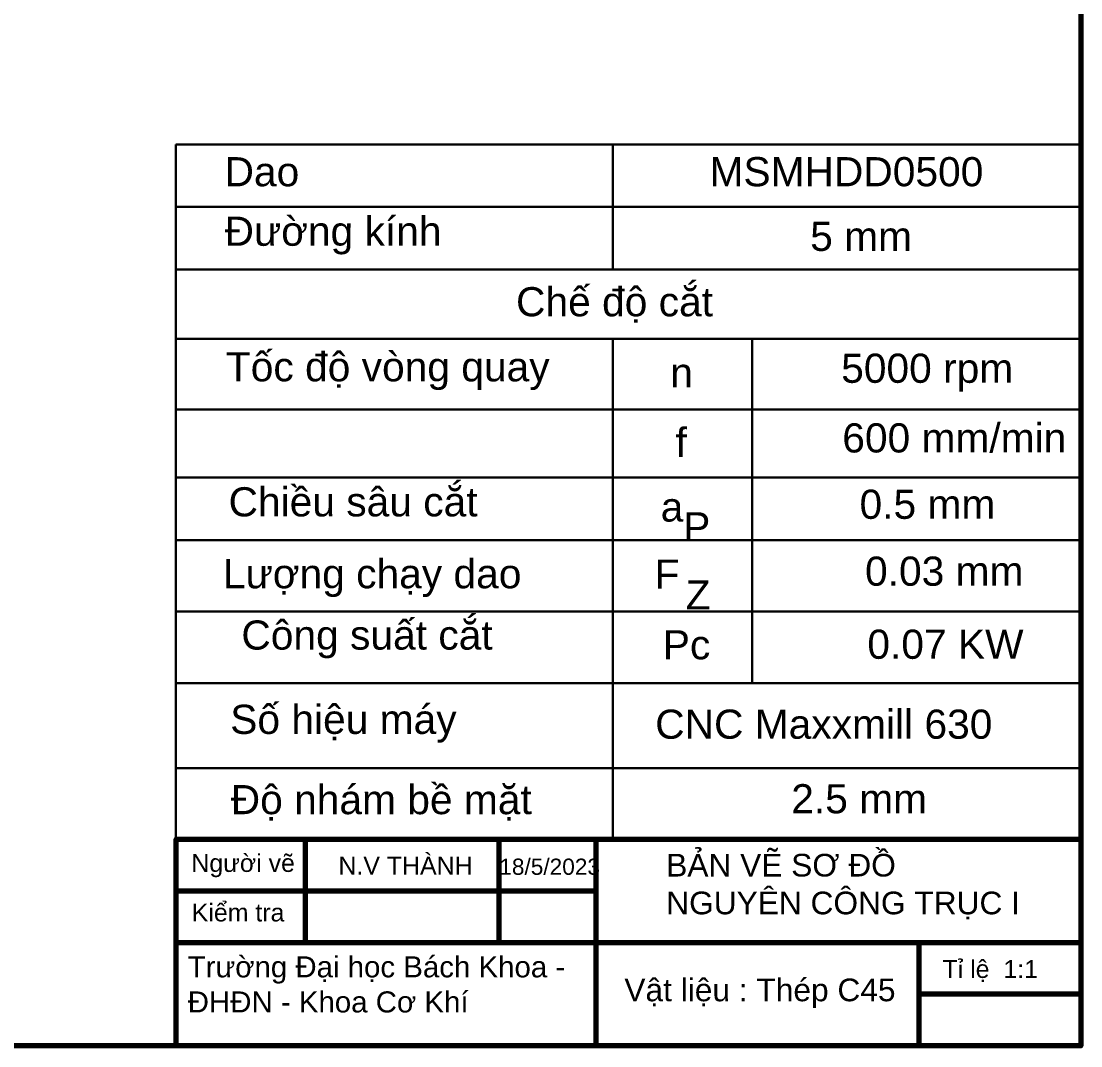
# Model space of a CAD drawing. Header units: inches. Extents: x 12 to 2456, y 1 to 1260.
# Drawn here: x 657.2 to 820.7, y 2.6 to 160.8 of the extents above; entities that cross this region are included whole.
import ezdxf

# ---------------------------------------------------------------- set-up
doc = ezdxf.new("R2010")
doc.units = ezdxf.units.IN
doc.header["$MEASUREMENT"] = 0
doc.layers.add('Duong _dam', color=7, linetype='Continuous', lineweight=30)
doc.layers.add('Khung_ten', color=7, linetype='Continuous', lineweight=30)
doc.styles.add('Annotative', font='arial.ttf')
doc.styles.get("Standard").update_dxf_attribs({"font": 'arial.ttf'})

msp = doc.modelspace()

# ---------------------------------------------------------------- linework, layer by layer
at = {"layer": 'Duong _dam', "color": 0}
for points in [[(681.043, 141.8), (820.741, 141.8)], [(681.043, 141.8), (681.043, 34.569), (820.741, 34.569)], [(748.535, 141.8), (748.535, 122.496)], [(681.043, 132.148), (820.741, 132.148)], [(681.043, 122.496), (820.741, 122.496)], [(681.043, 111.785), (820.741, 111.785)], [(748.535, 111.785), (748.535, 58.615)], [(770.04, 111.785), (770.04, 58.615)], [(681.043, 100.863), (820.741, 100.863)], [(681.043, 90.365), (820.741, 90.365)], [(681.043, 80.713), (820.741, 80.713)], [(681.043, 69.706), (820.741, 69.706)], [(681.043, 58.615), (820.741, 58.615)], [(748.535, 58.615), (748.535, 34.569)], [(681.043, 45.491), (820.741, 45.491)]]:
    msp.add_lwpolyline(points, dxfattribs=at)
at = {"layer": 'Khung_ten', "color": 0, "lineweight": 70}
for points in [[(11.92, 2.65), (11.92, 575.081), (820.741, 575.081), (820.741, 2.65)], [(820.741, 2.65), (681.126, 2.65), (681.126, 34.569), (820.741, 34.569)]]:
    msp.add_lwpolyline(points, close=True, dxfattribs=at)
for points in [[(701.065, 18.61), (701.065, 34.569)], [(730.994, 18.61), (730.994, 34.569)], [(745.938, 2.65), (745.938, 34.569)], [(681.126, 26.568), (745.938, 26.568)], [(681.126, 18.61), (820.741, 18.61)], [(795.807, 2.65), (795.807, 18.61)], [(795.807, 10.651), (820.741, 10.651)]]:
    msp.add_lwpolyline(points, dxfattribs=at)

# ---------------------------------------------------------------- texts
at = {"layer": 'Duong _dam', "color": 0, "attachment_point": 1}
for s, insert, char_height in [('Dao', (688.589, 139.848), 4.5), ('Đường kính', (688.589, 130.662), 4.5), ('5 mm', (778.972, 129.867), 4.5), ('Chế độ cắt', (733.575, 119.774), 4.5), ('Tốc độ vòng quay', (688.788, 109.736), 4.5), ('5000 rpm', (783.756, 109.504), 4.5), ('{\\fArial|b0|i0|c0;n}', (757.382, 108.827), 4.5), ('f', (758.187, 98.074), 4.5), ('600 mm/min', (783.925, 98.752), 4.5), ('Chiều sâu cắt', (689.207, 88.883), 4.5), ('0.5 mm', (786.592, 88.507), 4.5), ('{\\fArial|b0|i0|c0;a}', (755.901, 88.084), 4.5), ('{\\fArial|b0|i0|c0;P}', (759.372, 85.017), 4.5), ('Lượng chạy dao', (688.334, 77.786), 4.5), ('F', (754.969, 77.712), 4.5), ('0.03 mm', (787.439, 78.178), 4.5), ('Z', (759.753, 74.518), 4.5), ('Công suất cắt', (691.183, 68.318), 4.5), ('Pc', (756.222, 66.813), 4.5), ('   0.07 KW', (782.558, 66.898), 4.5), ('Số hiệu máy', (689.465, 55.303), 4.5), ('CNC Maxxmill 630 ', (755.054, 54.556), 4.5), ('Độ nhám bề mặt', (689.541, 42.912), 4.5), ('2.5 mm', (776.051, 43.041), 4.5), ('BẢN VẼ SƠ ĐỒ \\PNGUYÊN CÔNG TRỤC I', (756.756, 32.287), 3.5), ('Người vẽ', (683.469, 32.244), 2.75), ('N.V THÀNH', (706.167, 31.846), 2.75), ('18/5/2023', (730.994, 31.551), 2.5), ('Kiểm tra', (683.529, 24.601), 2.75), ('Trường Đại học Bách Khoa -\\PĐHĐN - Khoa Cơ Khí', (682.907, 16.468), 3.25), ('Vật liệu : Thép C45', (750.295, 13.03), 3.5)]:
    msp.add_mtext(s, dxfattribs=dict(at, insert=insert, char_height=char_height))
at = {"layer": 'Duong _dam', "color": 0, "insert": (763.436, 139.85), "char_height": 4.5, "attachment_point": 1, "style": 'Annotative'}
msp.add_mtext('MSMHDD0500 ', dxfattribs=at)
at = {"layer": 'Duong _dam', "color": 0, "insert": (799.399, 15.876), "char_height": 2.75, "width": 23.04784, "attachment_point": 1}
msp.add_mtext('Tỉ lệ  1:1', dxfattribs=at)

doc.saveas('drawing.dxf')
